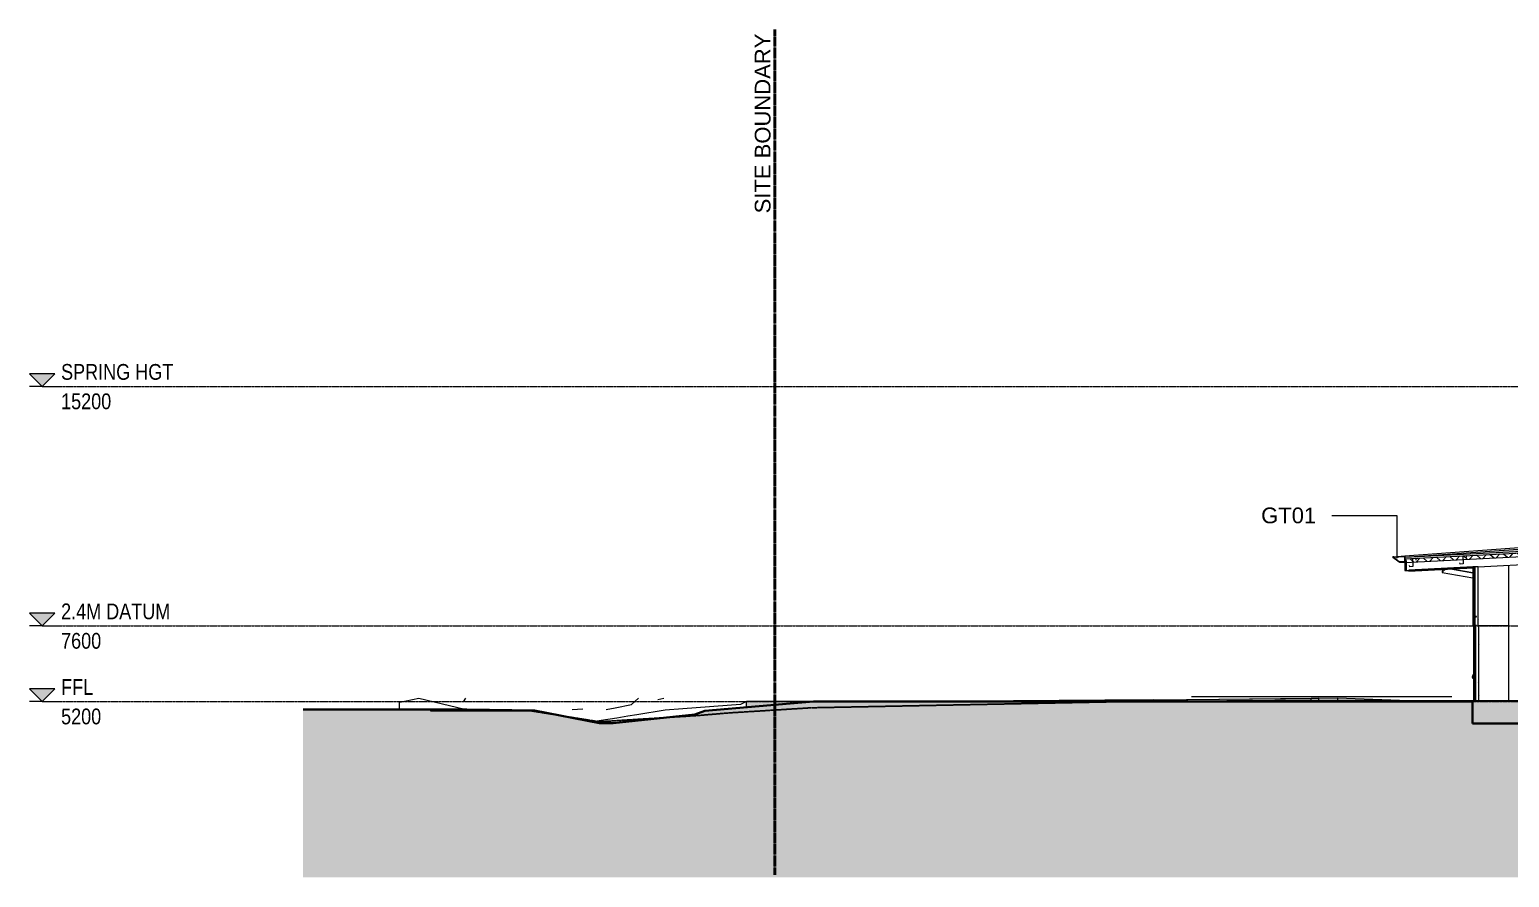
# Model space of a CAD drawing. Header units: millimetres. Extents: x 4237772 to 4686020, y -673 to 29459.
# Drawn here: x 4391827 to 4438824, y -382 to 26521 of the extents above; entities that cross this region are included whole.
import ezdxf

# ---------------------------------------------------------------- set-up
doc = ezdxf.new("R2010")
doc.units = ezdxf.units.MM
for name, pattern in [('AEC_Center', [24, 12, -4, 4, -4]), ('BOUNDARY', [16, 10, -3, 0, -3]), ('Existing Ground', [4.5, 3, -1.5])]:
    doc.linetypes.add(name, pattern=pattern)
for name, color, linetype, lineweight in [('A-CLNG', 13, 'Continuous', 5), ('A-CLNG-PATT', 13, 'Continuous', 5), ('A-DETL', 90, 'Continuous', 18), ('A-DETL-GENF', 92, 'Continuous', 5), ('A-FLOR', 192, 'Continuous', 5), ('A-FLOR-LEVL', 51, 'Continuous', 5), ('A-FLOR-PATT', 8, 'Continuous', 15), ('A-GENM', 13, 'Continuous', 5), ('A-GENM-IDEN', 13, 'Continuous', 5), ('A-ROOF', 132, 'Continuous', 5), ('A-ROOF-MCUT', 132, 'Continuous', 5), ('A-ROOF-OTLN', 132, 'Continuous', 5), ('A-ROOF-PATT', 132, 'Continuous', 5), ('A-WALL', 113, 'Continuous', 5), ('A-WALL-PATT', 111, 'Continuous', 5), ('C-TOPO', 7, 'Continuous', 5), ('F-FIRE', 13, 'Continuous', 5), ('G-ANNO-TEXT', 231, 'Continuous', 5), ('P-SANR-FIXT', 6, 'Continuous', 5), ('S-BEAM', 12, 'Continuous', 5), ('S-COLS', 52, 'Continuous', 5)]:
    doc.layers.add(name, color=color, linetype=linetype, lineweight=lineweight)
doc.styles.add('Arial', font='arial.ttf', dxfattribs={"height": 500})
doc.styles.add('Arial Narrow', font='ARIALN.TTF', dxfattribs={"height": 500})
pattern_1 = [(0, (4488880.53, 10654.8), (812.8, 203.2), [67.056, -542.544, 67.056, -3793.744]), (0, (4488880.53, 10654.8), (812.8, 203.2), [-676.656, -542.544, 67.056, -1152.144, -2032]), (0, (4488880.53, 10654.8), (812.8, 203.2), [-2438.4, 67.056, -542.544, 67.056, -1355.344]), (0, (4488880.53, 10654.8), (812.8, 203.2), [-3115.056, -339.344, 67.056, -948.944]), (120, (4489185.33, 10756.4), (-582.3764, 602.30545), [67.056, -542.544, 67.056, -3793.744]), (120, (4489185.33, 10756.4), (-582.3764, 602.30545), [-676.656, -542.544, 67.056, -1152.144, -2032]), (120, (4489185.33, 10756.4), (-582.3764, 602.30545), [-2438.4, 67.056, -542.544, 67.056, -1355.344]), (120, (4489185.33, 10756.4), (-582.3764, 602.30545), [-3115.056, -339.344, 67.056, -948.944]), (240, (4489286.93, 11162.8), (-230.4236, -805.50545), [67.056, -542.544, 67.056, -3793.744]), (240, (4489286.93, 11162.8), (-230.4236, -805.50545), [-676.656, -542.544, 67.056, -1152.144, -2032]), (240, (4489286.93, 11162.8), (-230.4236, -805.50545), [-2438.4, 67.056, -542.544, 67.056, -1355.344]), (240, (4489286.93, 11162.8), (-230.4236, -805.50545), [-3115.056, -339.344, 67.056, -948.944])]

# ---------------------------------------------------------------- blocks, each defined once
blk = doc.blocks.new('Hydrant_double10 - Hydrant_double-1019466-SECTION - GRIDS B1-B2')
at = {"layer": 'F-FIRE'}
for start_param, end_param in [(0.352908, 1.570796), (1.570796, 2.788684)]:
    blk.add_ellipse((4412073, 5986), major_axis=(0, 60), ratio=0.970323, start_param=start_param, end_param=end_param, dxfattribs=at)
blk = doc.blocks.new('Downpipe - L Spreader - Default-1309614-SECTION - GRIDS B1-B2')
at = {"layer": 'P-SANR-FIXT'}
for p, q in [((4412033, 9274), (4411323, 9402)), ((4411063, 9389), (4411063, 9299)), ((4411064, 9297), (4412033, 9121))]:
    blk.add_line(p, q, dxfattribs=at)
for points, knots in [([(4411120, 9360), (4411117, 9357), (4411110, 9352), (4411101, 9344), (4411093, 9336), (4411087, 9330), (4411082, 9325), (4411078, 9320), (4411073, 9315), (4411069, 9310), (4411066, 9305), (4411064, 9302), (4411062, 9298), (4411064, 9297), (4411065, 9297)], [0, 0, 0, 0, 0.0416667, 0.0833333, 0.125, 0.1666667, 0.1875, 0.2083333, 0.25, 0.2916667, 0.3333333, 0.375, 0.4166667, 0.5, 0.5, 0.5, 0.5]), ([(4411162, 9394), (4411161, 9393), (4411157, 9390), (4411149, 9384), (4411139, 9376), (4411129, 9368), (4411123, 9363), (4411120, 9360)], [0.8159028, 0.8159028, 0.8159028, 0.8159028, 0.8333333, 0.875, 0.9166667, 0.9583333, 1, 1, 1, 1])]:
    blk.add_open_spline(points, degree=3, knots=knots, dxfattribs=at)
blk = doc.blocks.new('Structural Framing 26 - Structural Framing 26-1480178-SECTION - GRIDS B1-B2')
at = {"layer": 'S-BEAM', "lineweight": 13}
for p, q in [((4412151, 7900), (4412058, 7900)), ((4412058, 7900), (4412058, 7600)), ((4412058, 7600), (4412151, 7600)), ((4412075, 7616), (4412075, 7884)), ((4412075, 7884), (4412151, 7884)), ((4412151, 7616), (4412075, 7616)), ((4412151, 7884), (4412151, 7900)), ((4412151, 7600), (4412151, 7616))]:
    blk.add_line(p, q, dxfattribs=at)
blk = doc.blocks.new('Downpipe - L Spreader - Default-V314-SECTION - GRIDS B1-B2')
at = {"layer": 'P-SANR-FIXT'}
blk.add_line((4412033, 9282), (4411359, 9404), dxfattribs=at)
blk = doc.blocks.new('GT01 - GT01-2642391-SECTION - GRIDS B1-B2')
at = {"layer": 'A-GENM'}
for p, q in [((4409877, 9825), (4428941, 11195)), ((4409879, 9825), (4428943, 11195)), ((4428941, 11195), (4428943, 11195)), ((4428943, 11195), (4428943, 11147)), ((4428943, 11140), (4428943, 11137)), ((4409499, 9779), (4409877, 9806)), ((4409521, 9793), (4409877, 9818)), ((4409523, 9791), (4409877, 9816))]:
    blk.add_line(p, q, dxfattribs=at)
at = {"layer": 'A-GENM', "lineweight": 13}
for p, q in [((4409498, 9777), (4409696, 9628)), ((4409697, 9630), (4409499, 9779)), ((4409521, 9793), (4409500, 9789)), ((4409501, 9787), (4409523, 9791)), ((4409523, 9791), (4409521, 9793)), ((4409877, 9628), (4409703, 9628)), ((4409703, 9626), (4409879, 9626)), ((4409879, 9825), (4409877, 9825)), ((4409877, 9825), (4409877, 9628)), ((4409879, 9626), (4409879, 9825))]:
    blk.add_line(p, q, dxfattribs=at)
at = {"layer": 'A-GENM', "lineweight": 13, "flags": 128}
for points in [[(4409500, 9789), (4409499, 9789), (4409498, 9788), (4409496, 9787), (4409496, 9786), (4409495, 9784), (4409495, 9783), (4409495, 9781), (4409496, 9780), (4409497, 9779), (4409498, 9777)], [(4409499, 9779), (4409498, 9780), (4409498, 9781), (4409497, 9782), (4409497, 9783), (4409497, 9784), (4409497, 9785), (4409498, 9786), (4409499, 9786), (4409500, 9787), (4409501, 9787)], [(4409696, 9628), (4409698, 9627), (4409701, 9626), (4409703, 9626)], [(4409703, 9628), (4409701, 9628), (4409699, 9629), (4409697, 9630)]]:
    blk.add_lwpolyline(points, dxfattribs=at)
blk = doc.blocks.new('Area 51 Ceiling - External FC - Area 51 Ceiling - External FC-2924300-SECTION - GRIDS B1-B2')
at = {"layer": 'A-CLNG-PATT'}
h = blk.add_hatch(dxfattribs=at)
h.set_pattern_fill('FP_189', color=256, style=0, pattern_type=2)
h.set_pattern_definition([(0, (4463252.99, 10654.8), (812.8, 203.2), [67.056, -542.544, 67.056, -3793.744]), (0, (4463252.99, 10654.8), (812.8, 203.2), [-676.656, -542.544, 67.056, -1152.144, -2032]), (0, (4463252.99, 10654.8), (812.8, 203.2), [-2438.4, 67.056, -542.544, 67.056, -1355.344]), (0, (4463252.99, 10654.8), (812.8, 203.2), [-3115.056, -339.344, 67.056, -948.944]), (120, (4463557.79, 10756.4), (-582.3764, 602.30545), [67.056, -542.544, 67.056, -3793.744]), (120, (4463557.79, 10756.4), (-582.3764, 602.30545), [-676.656, -542.544, 67.056, -1152.144, -2032]), (120, (4463557.79, 10756.4), (-582.3764, 602.30545), [-2438.4, 67.056, -542.544, 67.056, -1355.344]), (120, (4463557.79, 10756.4), (-582.3764, 602.30545), [-3115.056, -339.344, 67.056, -948.944]), (240, (4463659.38, 11162.8), (-230.4236, -805.50545), [67.056, -542.544, 67.056, -3793.744]), (240, (4463659.38, 11162.8), (-230.4236, -805.50545), [-676.656, -542.544, 67.056, -1152.144, -2032]), (240, (4463659.38, 11162.8), (-230.4236, -805.50545), [-2438.4, 67.056, -542.544, 67.056, -1355.344]), (240, (4463659.38, 11162.8), (-230.4236, -805.50545), [-3115.056, -339.344, 67.056, -948.944])])
h.paths.add_polyline_path([(4410006, 9334), (4412047, 9440), (4412045, 9470), (4410005, 9364)])
at = {"layer": 'A-CLNG', "lineweight": 13}
for p, q in [((4412045, 9470), (4410005, 9364)), ((4410006, 9334), (4412047, 9440)), ((4412047, 9440), (4412045, 9470)), ((4410005, 9364), (4410006, 9334))]:
    blk.add_line(p, q, dxfattribs=at)
blk = doc.blocks.new('Level - A1-101025-SECTION - GRIDS B1-B2')
at = {"layer": 'A-FLOR-LEVL'}
blk.add_hatch(color=256, dxfattribs=at).paths.add_polyline_path([(4366600, 5200), (4367000, 5600), (4366200, 5600)])
for p, q in [((4366200, 5600), (4366600, 5200)), ((4367000, 5600), (4366200, 5600)), ((4366600, 5200), (4366200, 5200)), ((4367000, 5600), (4366600, 5200)), ((4366600, 5200), (4367000, 5200))]:
    blk.add_line(p, q, dxfattribs=at)

msp = doc.modelspace()

# ---------------------------------------------------------------- hatches: boundary and pattern name
at = {"layer": 'A-DETL-GENF'}
h = msp.add_hatch(dxfattribs=at)
h.set_pattern_fill('FP_273', color=9, style=0, pattern_type=2)
h.set_pattern_definition([(135, (4488880.53, 10743.2), (-707.1068, 6e-14), [500, -500]), (135, (4489013.1, 10875.77), (-707.1068, 6e-14), [500, -500]), (135, (4489145.7, 11008.35), (-707.1068, 6e-14), [500, -500]), (45, (4488880.53, 10654.8), (0, 707.1068), [500, -500]), (45, (4489013.1, 10522.2), (0, 707.1068), [500, -500]), (45, (4489145.7, 10389.63), (0, 707.1068), [500, -500])])
h.paths.add_polyline_path([(4400513, -382), (4527224, -382), (4527224, 2941), (4525289, 2998), (4520574, 3582), (4516830, 3728), (4514991, 4625), (4505408, 5200), (4505199, 5200), (4505199, 4300), (4502799, 4301), (4502799, 4590), (4502489, 4900), (4487933, 4900), (4487733, 4700), (4487733, 4500), (4485933, 4500), (4485933, 4700), (4485733, 4900), (4463883, 4900), (4463583, 4600), (4463583, 4300), (4460575, 4300), (4460575, 4600), (4460275, 4900), (4439333, 4900), (4439133, 4700), (4439133, 4500), (4437655, 4500), (4437655, 5200), (4416718, 5200), (4413271, 4899), (4412951, 4783), (4410365, 4513), (4409925, 4513), (4407864, 4914), (4405717, 4950), (4400513, 4950), (4400513, -287)])
h = msp.add_hatch(dxfattribs=at)
h.set_pattern_fill('FP_182', style=0, pattern_type=2)
h.set_pattern_definition([(50, (4488880.5, 10654.8), (1457.472, -127.512), [152.4, -1676.4]), (355, (4488880.5, 10654.8), (-281.942, 1528.454), [121.92, -1341.12]), (100.451, (4489002, 10644.2), (1175.54, 1400.933), [129.52, -1424.72]), (46.184, (4488880.5, 11061.2), (2168.63, -336.34), [228.6, -2514.6]), (96.636, (4489061.3, 11033.2), (1899.22, 1979.42), [194.28, -2137.08]), (351.184, (4488880.5, 11061.2), (1899.24, 1979.4), [182.88, -2011.68]), (21, (4489083.7, 10959.6), (1212.915, -818.121), [152.4, -1676.4]), (326, (4489083.7, 10959.6), (494.417, 1473.504), [121.92, -1341.12]), (71.451, (4489184.8, 10891.4), (1707.337, 655.37), [129.52, -1424.72]), (37.5, (4488880.53, 10654.8), (24.7094, 676.44), [67.056, -1257.808, 67.056, -2640.584]), (37.5, (4488880.53, 10654.8), (24.7094, 676.44), [-1391.92, -1294.384, 67.056, -1279.144]), (7.5, (4488880.5, 10654.8), (534.558, 801.444), [67.056, -709.168, 67.056, -1740.408]), (7.5, (4488880.5, 10654.8), (534.558, 801.444), [-843.28, -1227.328, 67.056, -446.024]), (327.5, (4488427.4, 10654.8), (1084.7275, -45.831), [67.056, -440.944, 67.056, -3621.024]), (327.5, (4488427.4, 10654.8), (1084.7275, -45.831), [-575.056, -1517.904, 67.056, -2036.064]), (317.5, (4488224.2, 10654.8), (1185.035, 203.414), [67.056, -593.344, 67.056, -2479.04]), (317.5, (4488224.2, 10654.8), (1185.035, 203.414), [-727.456, -985.52, 67.056, -1426.464])])
h.paths.add_polyline_path([(4502971, 4300), (4505199, 4300), (4505198, 5200), (4502499, 5200), (4502499, 4890), (4502799, 4590), (4502799, 4300)])
h.paths.add_polyline_path([(4462384, 4300), (4463583, 4300), (4463583, 4600), (4463883, 4900), (4463883, 5200), (4460275, 5200), (4460275, 4900), (4460575, 4600), (4460575, 4300), (4461889, 4300)])
h.paths.add_polyline_path([(4487733, 4500), (4487733, 4700), (4487933, 4900), (4488143, 4900), (4488143, 5200), (4485523, 5200), (4485523, 4900), (4485733, 4900), (4485933, 4700), (4485933, 4500), (4487627, 4500)])
h.paths.add_polyline_path([(4439133, 4500), (4439133, 4700), (4439333, 4900), (4439433, 4900), (4439433, 5200), (4437655, 5200), (4437655, 4500), (4439120, 4500)])
at = {"layer": 'A-FLOR-PATT', "lineweight": 5}
h = msp.add_hatch(color=256, dxfattribs=at)
h.paths.add_polyline_path([(4414596, 5015), (4416718, 5200), (4414596, 5200)])
h.paths.add_polyline_path([(4431696, 5200), (4432528, 5200), (4432528, 5295), (4427641, 5244), (4425974, 5243), (4420312, 5200), (4431201, 5200)])
at = {"layer": 'A-ROOF-PATT'}
h = msp.add_hatch(dxfattribs=at)
h.set_pattern_fill('FP_187', color=256, style=0, pattern_type=2)
h.set_pattern_definition([(3.013, (37691.9309, -226018.123), (-31.18210451525, -1.0529e-05), [])])
h.paths.add_polyline_path([(4446823, 10372), (4446831, 10372), (4446832, 10369), (4446837, 10370), (4446837, 10373), (4446822, 10372)])
h.paths.add_polyline_path([(4447461, 10390), (4447461, 10390), (4447461, 10426)])
h.paths.add_polyline_path([(4435506, 9767), (4446705, 10351), (4446710, 10360), (4446785, 10367), (4446785, 10370), (4446801, 10373), (4446800, 10383), (4446826, 10384), (4446827, 10373), (4446853, 10374), (4446853, 10370), (4446923, 10374), (4446927, 10363), (4447461, 10390), (4447463, 10427), (4447531, 10432), (4447531, 10434), (4447580, 10434), (4447580, 10434), (4447680, 10437), (4447681, 10432), (4447684, 10402), (4461505, 11123), (4461703, 11189), (4461703, 11217), (4461413, 11202), (4461413, 11495), (4461113, 11480), (4461111, 11278), (4460817, 11227), (4460804, 11228), (4460789, 11236), (4460779, 11245), (4460772, 11256), (4460768, 11268), (4460767, 11281), (4460770, 11294), (4460775, 11304), (4460786, 11315), (4460797, 11322), (4460815, 11327), (4461013, 11362), (4461013, 11474), (4456579, 11241), (4456599, 11194), (4456642, 11196), (4456642, 11190), (4456526, 11181), (4456525, 11187), (4456506, 11233), (4456436, 11229), (4456420, 11178), (4456307, 11170), (4456306, 11176), (4456349, 11180), (4456366, 11229), (4456348, 11229), (4455706, 11195), (4455708, 11174), (4455697, 11175), (4455696, 11175), (4455694, 11175), (4455694, 11194), (4454962, 11155), (4454965, 11107), (4454955, 11108), (4454954, 11108), (4454952, 11108), (4454950, 11155), (4454421, 11126), (4454221, 11106), (4454219, 11104), (4454221, 11057), (4454222, 11040), (4454212, 11041), (4454211, 11041), (4454209, 11041), (4454206, 11096), (4454207, 11103), (4454209, 11103), (4454208, 11104), (4454203, 11105), (4454198, 11106), (4453478, 11039), (4453476, 11037), (4453478, 10990), (4453479, 10973), (4453469, 10974), (4453468, 10975), (4453466, 10974), (4453463, 11029), (4453464, 11036), (4453466, 11036), (4453466, 11038), (4453460, 11038), (4453456, 11039), (4452736, 10972), (4452733, 10970), (4452735, 10923), (4452737, 10907), (4452726, 10907), (4452726, 10908), (4452723, 10908), (4452721, 10963), (4452721, 10970), (4452723, 10970), (4452723, 10971), (4452718, 10972), (4452713, 10972), (4451993, 10905), (4451990, 10903), (4451992, 10856), (4451994, 10840), (4451984, 10840), (4451983, 10841), (4451980, 10841), (4451978, 10896), (4451979, 10903), (4451980, 10903), (4451980, 10904), (4451975, 10905), (4451970, 10905), (4451250, 10839), (4451248, 10837), (4451250, 10789), (4451251, 10773), (4451241, 10774), (4451240, 10774), (4451238, 10774), (4451235, 10829), (4451236, 10836), (4451237, 10836), (4451237, 10837), (4451232, 10838), (4451227, 10839), (4450507, 10772), (4450505, 10770), (4450507, 10722), (4450508, 10706), (4450498, 10707), (4450497, 10707), (4450495, 10707), (4450492, 10762), (4450493, 10769), (4450495, 10769), (4450495, 10770), (4450489, 10771), (4450485, 10772), (4449764, 10705), (4449762, 10703), (4449764, 10656), (4449766, 10639), (4449755, 10640), (4449755, 10640), (4449752, 10640), (4449750, 10695), (4449750, 10702), (4449752, 10702), (4449752, 10703), (4449746, 10704), (4449742, 10705), (4449022, 10638), (4449019, 10636), (4449021, 10589), (4449023, 10572), (4449012, 10573), (4449012, 10574), (4449009, 10573), (4449007, 10628), (4449008, 10635), (4449009, 10635), (4449009, 10637), (4449004, 10637), (4448999, 10638), (4448279, 10571), (4448277, 10569), (4448279, 10512), (4448280, 10506), (4448270, 10507), (4448269, 10507), (4448267, 10509), (4448264, 10562), (4448265, 10569), (4448266, 10569), (4448266, 10570), (4448261, 10570), (4448256, 10571), (4447536, 10504), (4447534, 10502), (4447536, 10455), (4447537, 10439), (4447527, 10439), (4447526, 10440), (4447524, 10440), (4447521, 10495), (4447522, 10502), (4447524, 10502), (4447524, 10503), (4447518, 10504), (4447513, 10508), (4447513, 10511), (4447524, 10516), (4447538, 10515), (4447540, 10515), (4448262, 10582), (4448264, 10583), (4448280, 10582), (4448283, 10582), (4449006, 10648), (4449007, 10649), (4449023, 10649), (4449026, 10649), (4449747, 10716), (4449750, 10716), (4449766, 10716), (4449769, 10715), (4450490, 10782), (4450492, 10783), (4450509, 10783), (4450511, 10782), (4451233, 10849), (4451235, 10850), (4451251, 10850), (4451254, 10849), (4451976, 10916), (4451978, 10917), (4451994, 10916), (4451997, 10916), (4452718, 10983), (4452721, 10984), (4452737, 10983), (4452740, 10983), (4453461, 11050), (4453463, 11050), (4453480, 11050), (4453483, 11050), (4453969, 11094), (4435680, 9779)])
h.paths.add_polyline_path([(4446779, 10355), (4446851, 10360), (4446850, 10364), (4446780, 10360), (4446779, 10357)])
h.paths.add_polyline_path([(4446805, 10372), (4446807, 10374), (4446805, 10373)])
h.paths.add_polyline_path([(4446782, 10373), (4446782, 10393), (4446777, 10393), (4446787, 10440), (4446792, 10440), (4446797, 10391), (4446799, 10374), (4446785, 10373)])
h.paths.add_polyline_path([(4446800, 10385), (4446803, 10389), (4446811, 10392), (4446827, 10386), (4446803, 10385)])
h.paths.add_polyline_path([(4447531, 10434), (4447588, 10437), (4447535, 10434)])
h.paths.add_polyline_path([(4448198, 10438), (4448198, 10441), (4448204, 10444), (4448204, 10452), (4448205, 10494), (4448274, 10499), (4448274, 10501), (4448331, 10504), (4448323, 10503), (4448323, 10501), (4448423, 10504), (4448425, 10481), (4448427, 10455), (4448427, 10454), (4448427, 10451), (4448204, 10439)])
h.paths.add_polyline_path([(4447561, 10439), (4447561, 10446), (4447581, 10447), (4447582, 10440), (4447561, 10439)])
h.paths.add_polyline_path([(4447561, 10453), (4447567, 10456), (4447568, 10455), (4447565, 10454)])
h.paths.add_polyline_path([(4447564, 10450), (4447564, 10453), (4447568, 10454), (4447570, 10456), (4447575, 10456), (4447579, 10452), (4447577, 10450), (4447568, 10450)])
h.paths.add_polyline_path([(4448941, 10505), (4448941, 10508), (4448947, 10511), (4448947, 10519), (4448948, 10561), (4449017, 10565), (4449017, 10568), (4449074, 10571), (4449066, 10570), (4449066, 10568), (4449166, 10571), (4449167, 10561), (4449170, 10522), (4449170, 10520), (4449170, 10518), (4448949, 10506)])
h.paths.add_polyline_path([(4448304, 10506), (4448303, 10513), (4448324, 10512), (4448325, 10507), (4448304, 10506)])
h.paths.add_polyline_path([(4448304, 10520), (4448310, 10523), (4448311, 10522), (4448308, 10521)])
h.paths.add_polyline_path([(4448307, 10516), (4448307, 10520), (4448311, 10521), (4448313, 10523), (4448318, 10523), (4448321, 10519), (4448320, 10517), (4448311, 10517)])
h.paths.add_polyline_path([(4449684, 10572), (4449684, 10575), (4449690, 10578), (4449690, 10586), (4449691, 10628), (4449760, 10632), (4449760, 10635), (4449816, 10638), (4449808, 10637), (4449809, 10635), (4449909, 10638), (4449909, 10627), (4449913, 10588), (4449913, 10587), (4449913, 10585), (4449689, 10572)])
h.paths.add_polyline_path([(4449046, 10572), (4449046, 10580), (4449067, 10581), (4449067, 10574), (4449047, 10572)])
h.paths.add_polyline_path([(4449047, 10587), (4449053, 10589), (4449054, 10589), (4449051, 10588)])
h.paths.add_polyline_path([(4449049, 10583), (4449049, 10587), (4449054, 10588), (4449056, 10589), (4449061, 10589), (4449064, 10586), (4449063, 10584), (4449054, 10583)])
h.paths.add_polyline_path([(4450427, 10639), (4450427, 10642), (4450433, 10645), (4450433, 10653), (4450434, 10695), (4450502, 10699), (4450502, 10701), (4450559, 10705), (4450551, 10704), (4450551, 10702), (4450651, 10704), (4450652, 10694), (4450656, 10655), (4450656, 10654), (4450656, 10652), (4450485, 10642)])
h.paths.add_polyline_path([(4449789, 10639), (4449789, 10647), (4449810, 10648), (4449810, 10640), (4449790, 10639)])
h.paths.add_polyline_path([(4449790, 10654), (4449796, 10656), (4449797, 10655), (4449794, 10655)])
h.paths.add_polyline_path([(4449792, 10650), (4449792, 10653), (4449797, 10655), (4449799, 10656), (4449803, 10656), (4449807, 10653), (4449806, 10651), (4449797, 10650)])
h.paths.add_polyline_path([(4451170, 10706), (4451169, 10709), (4451176, 10712), (4451175, 10720), (4451177, 10761), (4451245, 10766), (4451247, 10768), (4451302, 10772), (4451294, 10771), (4451294, 10768), (4451394, 10771), (4451395, 10761), (4451399, 10722), (4451398, 10721), (4451398, 10719), (4451175, 10706)])
h.paths.add_polyline_path([(4450532, 10706), (4450532, 10714), (4450553, 10714), (4450553, 10707), (4450532, 10706)])
h.paths.add_polyline_path([(4450532, 10721), (4450539, 10723), (4450539, 10722), (4450536, 10722)])
h.paths.add_polyline_path([(4450535, 10717), (4450532, 10721), (4450539, 10722), (4450541, 10723), (4450546, 10723), (4450550, 10720), (4450548, 10718), (4450539, 10717)])
h.paths.add_polyline_path([(4451912, 10773), (4451912, 10776), (4451918, 10778), (4451918, 10786), (4451919, 10828), (4451988, 10833), (4451989, 10835), (4452045, 10838), (4452037, 10838), (4452037, 10835), (4452137, 10838), (4452138, 10828), (4452141, 10789), (4452141, 10788), (4452141, 10786), (4451917, 10773)])
h.paths.add_polyline_path([(4451275, 10773), (4451274, 10780), (4451295, 10781), (4451296, 10774), (4451275, 10773)])
h.paths.add_polyline_path([(4451275, 10788), (4451281, 10790), (4451282, 10789), (4451279, 10788)])
h.paths.add_polyline_path([(4451278, 10784), (4451278, 10787), (4451282, 10788), (4451284, 10790), (4451289, 10790), (4451292, 10786), (4451291, 10784), (4451282, 10784)])
h.paths.add_polyline_path([(4452655, 10839), (4452655, 10842), (4452661, 10845), (4452661, 10856), (4452662, 10895), (4452731, 10900), (4452732, 10902), (4452787, 10905), (4452779, 10904), (4452780, 10902), (4452880, 10905), (4452881, 10895), (4452884, 10856), (4452884, 10855), (4452884, 10852), (4452660, 10840)])
h.paths.add_polyline_path([(4452018, 10840), (4452017, 10847), (4452038, 10848), (4452038, 10841), (4452018, 10840)])
h.paths.add_polyline_path([(4452018, 10854), (4452023, 10858), (4452025, 10856), (4452022, 10855)])
h.paths.add_polyline_path([(4452020, 10851), (4452020, 10854), (4452025, 10855), (4452026, 10856), (4452029, 10858), (4452035, 10853), (4452034, 10851), (4452025, 10851)])
h.paths.add_polyline_path([(4453398, 10906), (4453398, 10909), (4453404, 10912), (4453404, 10920), (4453405, 10962), (4453473, 10966), (4453474, 10969), (4453530, 10972), (4453522, 10971), (4453522, 10969), (4453622, 10972), (4453623, 10962), (4453627, 10923), (4453627, 10922), (4453627, 10919), (4453403, 10907)])
h.paths.add_polyline_path([(4452760, 10907), (4452760, 10914), (4452781, 10914), (4452781, 10908), (4452761, 10907)])
h.paths.add_polyline_path([(4452761, 10921), (4452767, 10924), (4452767, 10923), (4452765, 10922)])
h.paths.add_polyline_path([(4452763, 10917), (4452761, 10921), (4452768, 10922), (4452770, 10924), (4452774, 10924), (4452778, 10920), (4452777, 10918), (4452768, 10918)])
h.paths.add_polyline_path([(4454141, 10973), (4454141, 10976), (4454147, 10979), (4454146, 10987), (4454148, 11029), (4454216, 11033), (4454217, 11036), (4454273, 11039), (4454265, 11038), (4454265, 11036), (4454365, 11039), (4454366, 11028), (4454370, 10989), (4454369, 10988), (4454369, 10986), (4454146, 10973)])
h.paths.add_polyline_path([(4453503, 10973), (4453503, 10981), (4453524, 10982), (4453524, 10975), (4453503, 10973)])
h.paths.add_polyline_path([(4453503, 10988), (4453510, 10990), (4453510, 10990), (4453507, 10989)])
h.paths.add_polyline_path([(4453506, 10984), (4453506, 10988), (4453510, 10989), (4453512, 10990), (4453517, 10990), (4453521, 10987), (4453520, 10985), (4453511, 10984)])
h.paths.add_polyline_path([(4454883, 11040), (4454883, 11043), (4454889, 11046), (4454889, 11068), (4454890, 11096), (4454959, 11100), (4454959, 11102), (4455016, 11106), (4455008, 11105), (4455008, 11103), (4455108, 11106), (4455109, 11095), (4455112, 11056), (4455112, 11055), (4455112, 11053), (4454888, 11040)])
h.paths.add_polyline_path([(4454246, 11040), (4454245, 11048), (4454266, 11049), (4454267, 11041), (4454246, 11040)])
h.paths.add_polyline_path([(4454246, 11055), (4454252, 11057), (4454253, 11056), (4454250, 11056)])
h.paths.add_polyline_path([(4454249, 11051), (4454249, 11054), (4454253, 11056), (4454255, 11057), (4454260, 11057), (4454264, 11054), (4454262, 11052), (4454253, 11051)])
h.paths.add_polyline_path([(4455626, 11107), (4455626, 11110), (4455632, 11113), (4455632, 11121), (4455633, 11162), (4455702, 11167), (4455702, 11169), (4455758, 11173), (4455751, 11172), (4455751, 11169), (4455851, 11172), (4455853, 11152), (4455855, 11123), (4455855, 11122), (4455855, 11120), (4455631, 11107)])
h.paths.add_polyline_path([(4454989, 11107), (4454988, 11115), (4455009, 11115), (4455010, 11108), (4454989, 11107)])
h.paths.add_polyline_path([(4454989, 11122), (4454995, 11124), (4454996, 11123), (4454993, 11123)])
h.paths.add_polyline_path([(4454992, 11118), (4454989, 11122), (4454996, 11123), (4454998, 11124), (4455003, 11124), (4455006, 11121), (4455005, 11119), (4454996, 11118)])
h.paths.add_polyline_path([(4455731, 11174), (4455731, 11181), (4455752, 11182), (4455752, 11175), (4455732, 11174)])
h.paths.add_polyline_path([(4455732, 11189), (4455738, 11191), (4455738, 11190), (4455736, 11189)])
h.paths.add_polyline_path([(4455734, 11185), (4455732, 11189), (4455739, 11189), (4455741, 11191), (4455746, 11191), (4455749, 11187), (4455748, 11185), (4455739, 11185)])
h.paths.add_polyline_path([(4462929, 11280), (4467173, 11504), (4466984, 11504), (4466984, 11494), (4462929, 11281)])
h = msp.add_hatch(dxfattribs=at)
h.set_pattern_fill('FP_186', color=256, angle=225, style=0, pattern_type=2)
h.set_pattern_definition([(47.987, (4488880.53, 10654.8), (-222.8979, 200.7898), []), (137.987, (4488880.53, 10654.8), (-200.7898, -222.8979), [])])
h.paths.add_polyline_path([(4435506, 9606), (4461505, 10963), (4461505, 11083), (4446986, 10324), (4446986, 10321), (4446870, 10312), (4446868, 10319), (4446766, 10313), (4446766, 10310), (4446651, 10301), (4446650, 10307), (4446650, 10308), (4435506, 9727)])
h = msp.add_hatch(dxfattribs=at)
h.set_pattern_fill('FP_194', color=256, style=0, pattern_type=2)
h.set_pattern_definition([(90, (4442858.316, 10033.01), (-80.523, 5e-15), [])])
h.paths.add_polyline_path([(4435559, 9356), (4435632, 9363), (4435559, 9359), (4435559, 9356)])
at = {"layer": 'A-WALL-PATT'}
h = msp.add_hatch(dxfattribs=at)
h.set_pattern_fill('FP_189', color=256, style=0, pattern_type=2)
h.set_pattern_definition(pattern_1)
h.paths.add_polyline_path([(4437833, 7600), (4437833, 9477), (4437821, 9477), (4437821, 7600)])
h = msp.add_hatch(dxfattribs=at)
h.set_pattern_fill('FP_189', color=256, style=0, pattern_type=2)
h.set_pattern_definition(pattern_1)
h.paths.add_polyline_path([(4437854, 5200), (4437854, 7600), (4437841, 7600), (4437841, 5200)])

# ---------------------------------------------------------------- linework, layer by layer
at = {"layer": 'A-DETL', "linetype": 'BOUNDARY', "lineweight": 50}
msp.add_line((4415495, -305), (4415495, 26521), dxfattribs=at)
at = {"layer": 'A-DETL', "lineweight": 13}
for p, q in [((4435658, 9475), (4435656, 9520)), ((4435758, 9480), (4435658, 9475)), ((4435850, 9735), (4435745, 9730)), ((4435745, 9730), (4435758, 9480)), ((4435850, 9735), (4435853, 9686)), ((4437256, 9559), (4437254, 9604)), ((4437356, 9564), (4437256, 9559)), ((4437448, 9819), (4437343, 9814)), ((4437343, 9814), (4437356, 9564)), ((4437448, 9819), (4437450, 9769))]:
    msp.add_line(p, q, dxfattribs=at)
at = {"layer": 'A-DETL', "lineweight": 35}
for p, q in [((4416718, 5200), (4413271, 4899)), ((4418819, 5200), (4416718, 5200)), ((4437655, 5200), (4418819, 5200)), ((4437655, 5200), (4437655, 4500)), ((4405717, 4950), (4400513, 4950)), ((4407864, 4914), (4405717, 4950)), ((4409925, 4513), (4407864, 4914)), ((4412951, 4783), (4410365, 4513)), ((4413271, 4899), (4412951, 4783)), ((4410365, 4513), (4409925, 4513)), ((4437655, 4500), (4439133, 4500))]:
    msp.add_line(p, q, dxfattribs=at)
at = {"layer": 'A-DETL', "linetype": 'Existing Ground', "lineweight": 25}
for p, q in [((4426413, 5191), (4416657, 5000)), ((4431993, 5230), (4426413, 5191)), ((4442545, 5212), (4431993, 5230)), ((4407748, 4901), (4404552, 4901)), ((4409918, 4557), (4407748, 4901)), ((4413009, 4750), (4409918, 4557)), ((4414040, 4837), (4413009, 4750)), ((4416657, 5000), (4414040, 4837))]:
    msp.add_line(p, q, dxfattribs=at)
at = {"layer": 'A-DETL', "lineweight": 5}
for p, q in [((4433968, 5350), (4428729, 5350)), ((4434573, 5350), (4429333, 5350)), ((4435177, 5350), (4429938, 5350)), ((4435782, 5350), (4430542, 5350)), ((4436387, 5350), (4431147, 5350)), ((4436991, 5350), (4431751, 5350))]:
    msp.add_line(p, q, dxfattribs=at)
at = {"layer": 'A-DETL', "lineweight": 15}
msp.add_line((4439433, 5200), (4437655, 5200), dxfattribs=at)
at = {"layer": 'A-FLOR', "lineweight": 15}
for p, q in [((4416718, 5200), (4414596, 5200)), ((4425974, 5243), (4420161, 5200)), ((4426963, 5243), (4425974, 5243)), ((4427641, 5244), (4426963, 5243)), ((4432528, 5295), (4427641, 5244)), ((4432528, 5200), (4432528, 5295))]:
    msp.add_line(p, q, dxfattribs=at)
at = {"layer": 'A-FLOR'}
for p, q in [((4425974, 5243), (4427520, 5250)), ((4427520, 5250), (4426963, 5243)), ((4427520, 5250), (4432759, 5300)), ((4427641, 5244), (4427520, 5250)), ((4432759, 5300), (4432528, 5295)), ((4433364, 5300), (4432759, 5294)), ((4432759, 5300), (4432759, 5200)), ((4436185, 5200), (4433364, 5300)), ((4433364, 5300), (4433364, 5200))]:
    msp.add_line(p, q, dxfattribs=at)
at = {"layer": 'A-FLOR-LEVL', "linetype": 'AEC_Center'}
for p, q in [((4392627, 15200), (4531898, 15200)), ((4392627, 7600), (4531898, 7600)), ((4392627, 5200), (4531898, 5200))]:
    msp.add_line(p, q, dxfattribs=at)
at = {"layer": 'A-GENM-IDEN'}
for p, q in [((4435255, 11093), (4432700, 11093)), ((4435255, 9744), (4435255, 11093))]:
    msp.add_line(p, q, dxfattribs=at)
at = {"layer": 'A-ROOF'}
for p, q in [((4453977, 11094), (4435506, 9767)), ((4435506, 9606), (4461505, 10963)), ((4435506, 9727), (4446680, 10310))]:
    msp.add_line(p, q, dxfattribs=at)
at = {"layer": 'A-ROOF', "lineweight": 15}
for p, q in [((4446705, 10351), (4435506, 9767)), ((4437833, 9477), (4461505, 10713)), ((4435506, 9767), (4435506, 9356)), ((4435506, 9356), (4437660, 9468))]:
    msp.add_line(p, q, dxfattribs=at)
at = {"layer": 'A-ROOF-MCUT'}
for p, q in [((4435559, 9661), (4435506, 9661)), ((4435559, 9356), (4435559, 9661)), ((4435506, 9356), (4435506, 9356)), ((4435506, 9356), (4435559, 9356))]:
    msp.add_line(p, q, dxfattribs=at)
at = {"layer": 'A-ROOF-OTLN'}
msp.add_line((4435559, 9356), (4435633, 9361), dxfattribs=at)
at = {"layer": 'A-WALL'}
for p, q in [((4437833, 9477), (4437660, 9468)), ((4437690, 9470), (4437690, 7600)), ((4437726, 9472), (4437726, 7600)), ((4437821, 9477), (4437821, 7600)), ((4437690, 7600), (4437711, 7600)), ((4437711, 7600), (4437711, 5200)), ((4437726, 7600), (4437747, 7600)), ((4437747, 7600), (4437747, 5200)), ((4437821, 7600), (4437833, 7600)), ((4437841, 7600), (4437841, 5200)), ((4438796, 7600), (4437854, 7600))]:
    msp.add_line(p, q, dxfattribs=at)
at = {"layer": 'A-WALL', "lineweight": 13}
for p, q in [((4437660, 9468), (4437660, 7600)), ((4437833, 7600), (4437833, 9477)), ((4437660, 7600), (4437681, 7600)), ((4437681, 7600), (4437681, 5200)), ((4437854, 7600), (4437833, 7600)), ((4437854, 5200), (4437854, 7600))]:
    msp.add_line(p, q, dxfattribs=at)
at = {"layer": 'C-TOPO', "lineweight": 20}
for p, q in [((4404193, 5293), (4403581, 5166)), ((4405648, 4950), (4404193, 5293)), ((4414596, 5200), (4414402, 5107)), ((4414596, 5015), (4414596, 5200)), ((4403581, 5166), (4403561, 5167)), ((4403561, 5167), (4403561, 4950)), ((4410827, 4732), (4410482, 4674)), ((4411114, 4780), (4410827, 4732)), ((4412012, 4929), (4411114, 4780)), ((4412570, 4968), (4412012, 4929)), ((4414402, 5107), (4412570, 4968)), ((4409787, 4560), (4409675, 4562)), ((4409978, 4591), (4409787, 4560)), ((4410482, 4674), (4409978, 4591))]:
    msp.add_line(p, q, dxfattribs=at)
at = {"layer": 'C-TOPO'}
for p, q in [((4405605, 5192), (4405678, 5300)), ((4410942, 5100), (4411165, 5300)), ((4411783, 5264), (4411968, 5300)), ((4409062, 4940), (4409400, 4963)), ((4410137, 4943), (4410428, 5000)), ((4410428, 5000), (4410942, 5100))]:
    msp.add_line(p, q, dxfattribs=at)
at = {"layer": 'S-COLS'}
msp.add_line((4438796, 9528), (4438796, 5200), dxfattribs=at)

# ---------------------------------------------------------------- block references
at = {"layer": 'A-CLNG'}
msp.add_blockref('Area 51 Ceiling - External FC - Area 51 Ceiling - External FC-2924300-SECTION - GRIDS B1-B2', (25628, 0), dxfattribs=at)
at = {"layer": 'A-FLOR-LEVL'}
for p in [(25628, 10000), (25628, 2400), (25628, 0)]:
    msp.add_blockref('Level - A1-101025-SECTION - GRIDS B1-B2', p, dxfattribs=at)
at = {"layer": 'A-GENM'}
msp.add_blockref('GT01 - GT01-2642391-SECTION - GRIDS B1-B2', (25628, 0), dxfattribs=at)
at = {"layer": 'F-FIRE'}
msp.add_blockref('Hydrant_double10 - Hydrant_double-1019466-SECTION - GRIDS B1-B2', (25628, 0), dxfattribs=at)
at = {"layer": 'P-SANR-FIXT'}
for name in ['Downpipe - L Spreader - Default-1309614-SECTION - GRIDS B1-B2', 'Downpipe - L Spreader - Default-V314-SECTION - GRIDS B1-B2']:
    msp.add_blockref(name, (25628, 0), dxfattribs=at)
at = {"layer": 'S-BEAM'}
msp.add_blockref('Structural Framing 26 - Structural Framing 26-1480178-SECTION - GRIDS B1-B2', (25628, 0), dxfattribs=at)

# ---------------------------------------------------------------- texts
at = {"layer": 'A-FLOR-LEVL', "char_height": 500, "attachment_point": 1, "style": 'Arial Narrow'}
for s, insert, width in [('SPRING HGT', (4392827, 15909), 4329.11), ('15200', (4392827, 14975), 1924.05), ('2.4M DATUM', (4392827, 8309), 4200.84), ('7600', (4392827, 7375), 1539.24), ('FFL', (4392827, 5909), 1250.63), ('5200', (4392827, 4975), 1539.24)]:
    msp.add_mtext(s, dxfattribs=dict(at, insert=insert, width=width))
at = {"layer": 'G-ANNO-TEXT', "color": 7, "insert": (4414857, 20690), "char_height": 500, "width": 6910.55, "attachment_point": 1, "rotation": 90, "style": 'Arial'}
msp.add_mtext('SITE BOUNDARY', dxfattribs=at)

# ---------------------------------------------------------------- next in the draw order: texts
at = {"layer": 'A-GENM-IDEN', "insert": (4430940, 11355), "char_height": 500, "width": 2116.45, "attachment_point": 1, "style": 'Arial', "bg_fill": 3, "box_fill_scale": 1.25, "bg_fill_color": 256, "bg_fill_true_color": 13158600, "bg_fill_transparency": 0}
msp.add_mtext('GT01', dxfattribs=at)

doc.saveas('drawing.dxf')
